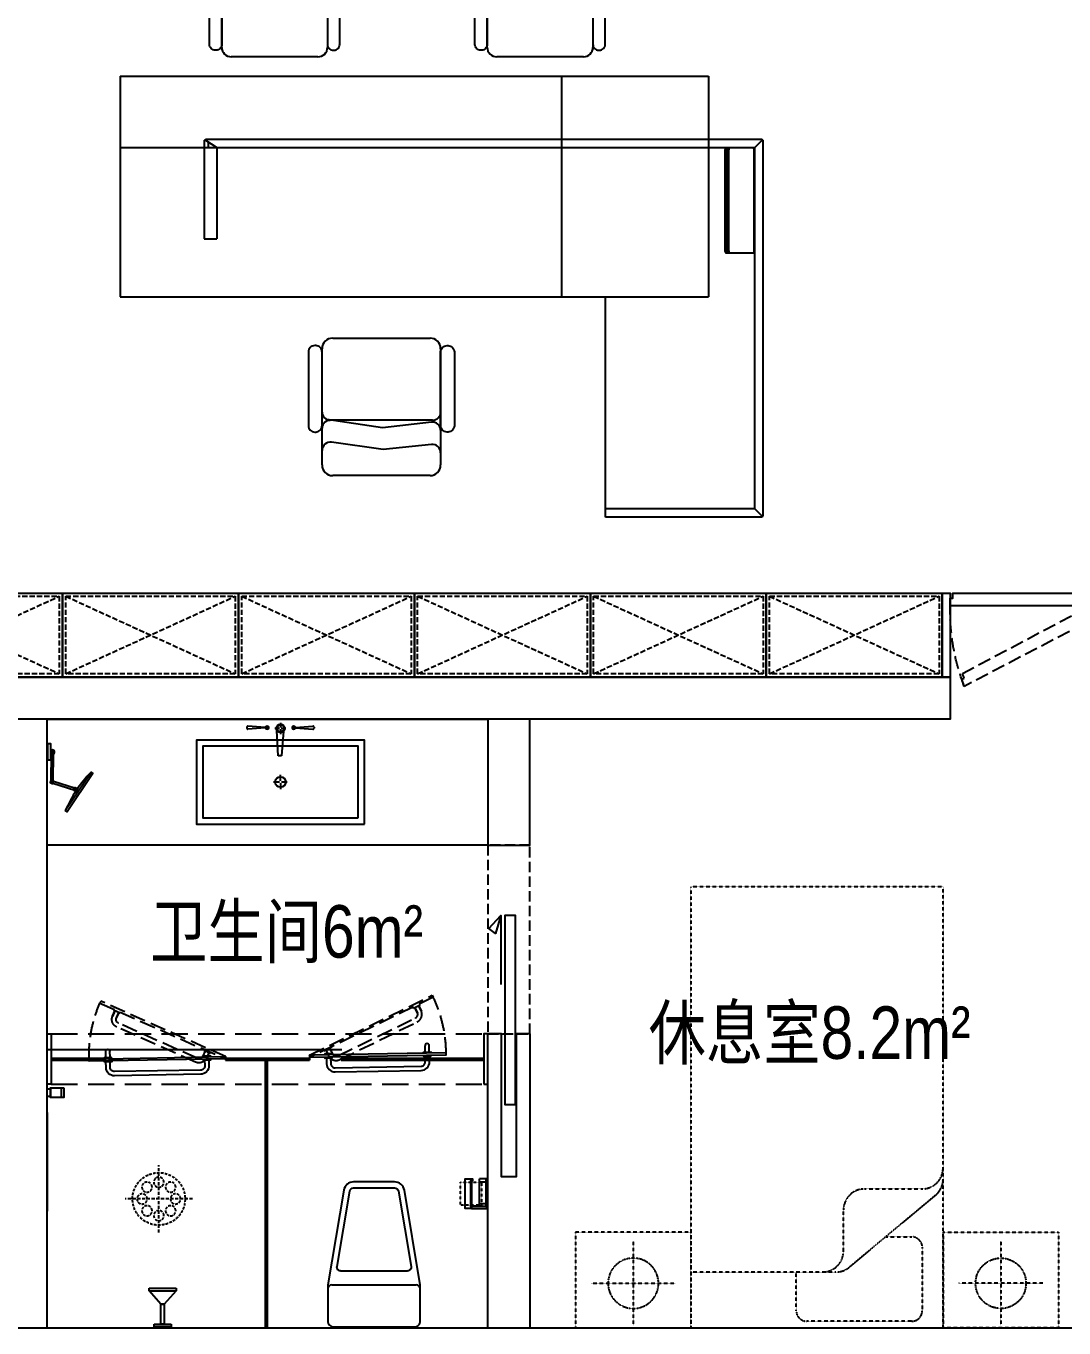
# Model space of a CAD drawing. Header units: millimetres. Extents: x 285006 to 3037698, y -2820855 to 192241.
# Drawn here: x 338107 to 343048, y 94130 to 100330 of the extents above; entities that cross this region are included whole.
import ezdxf
from ezdxf.enums import TextEntityAlignment as Align

# ---------------------------------------------------------------- set-up
doc = ezdxf.new("R2010")
doc.units = ezdxf.units.MM
for name, pattern in [('__DASH', [0.35, 0.25, -0.1]), ('DASH', [0.35, 0.25, -0.1]), ('DASHED', [0.75, 0.5, -0.25]), ('HIDDEN', [0.375, 0.25, -0.125]), ('M-HIDDEN', [1.875, 1.25, -0.625])]:
    doc.linetypes.add(name, pattern=pattern)
for name, color, linetype in [('A-DOOR', 60, 'Continuous'), ('AD-新建墙', 160, 'Continuous'), ('DS-FINISH', 20, 'Continuous'), ('DS-GLASS', 12, 'Continuous'), ('FF-FIXT', 31, 'Continuous'), ('FF-FURN', 51, 'Continuous'), ('FF-TEXT', 50, 'Continuous'), ('FF1-固定家具(落地、到顶)', 30, 'Continuous'), ('PV-31F', 7, 'Continuous')]:
    doc.layers.add(name, color=color, linetype=linetype)
doc.styles.add('T9-L46$0$CCDI-TOG-01', font='arial.ttf')

# ---------------------------------------------------------------- blocks, each defined once
blk = doc.blocks.new('35sdg')
at = {"color": 5}
for p, q in [((-21043.1, 4623.3), (-21064.5, 4623.3)), ((-21043.2, 4618.3), (-21064.5, 4618.3)), ((-21043.2, 4613.3), (-21064.5, 4613.3)), ((-21043.2, 4608.3), (-21064.5, 4608.3)), ((-21043.2, 4603.3), (-21064.5, 4603.3)), ((-21043.2, 4598.3), (-21064.5, 4598.3)), ((-21043.2, 4593.3), (-21064.5, 4593.3)), ((-21043.2, 4588.3), (-21064.5, 4588.3)), ((-21041.2, 4628.3), (-21063.1, 4628.3)), ((-21043.2, 4583.3), (-21064.5, 4583.3)), ((-21043.2, 4578.3), (-21064.5, 4578.3)), ((-21043.2, 4573.3), (-21064.5, 4573.3)), ((-21043.2, 4568.3), (-21064.5, 4568.3)), ((-21043.2, 4563.3), (-21064.5, 4563.3)), ((-21043.2, 4558.3), (-21064.5, 4558.3)), ((-21043.2, 4553.3), (-21064.5, 4553.3)), ((-21043.2, 4548.3), (-21064.5, 4548.3)), ((-21043.2, 4543.3), (-21064.5, 4543.3)), ((-21043.2, 4538.3), (-21064.5, 4538.3)), ((-21043.2, 4533.3), (-21064.5, 4533.3)), ((-21043.2, 4528.3), (-21064.5, 4528.3)), ((-21043.2, 4523.3), (-21064.5, 4523.3)), ((-21043.2, 4518.3), (-21064.5, 4518.3)), ((-21043.2, 4513.3), (-21064.5, 4513.3)), ((-21043.2, 4508.3), (-21064.5, 4508.3)), ((-21043.2, 4503.3), (-21064.5, 4503.3)), ((-21043.2, 4498.3), (-21064.5, 4498.3)), ((-21043.2, 4493.3), (-21064.5, 4493.3)), ((-21043.2, 4488.3), (-21064.5, 4488.3)), ((-21043.2, 4483.3), (-21064.5, 4483.3)), ((-21043.2, 4478.3), (-21064.5, 4478.3)), ((-21043.2, 4473.3), (-21064.5, 4473.3)), ((-21043.2, 4468.3), (-21064.5, 4468.3)), ((-21043.2, 4463.3), (-21064.5, 4463.3)), ((-21043.2, 4458.3), (-21064.5, 4458.3)), ((-21043.2, 4453.3), (-21064.5, 4453.3)), ((-21043.2, 4448.3), (-21064.5, 4448.3)), ((-21043.2, 4443.3), (-21064.5, 4443.3)), ((-21043.2, 4438.3), (-21064.5, 4438.3)), ((-21043.2, 4433.3), (-21064.5, 4433.3)), ((-21043.2, 4428.3), (-21064.5, 4428.3)), ((-21043.2, 4423.3), (-21064.5, 4423.3)), ((-21043.2, 4418.3), (-21064.5, 4418.3)), ((-21043.2, 4413.3), (-21064.5, 4413.3)), ((-21043.2, 4408.3), (-21064.5, 4408.3)), ((-21043.2, 4403.3), (-21064.5, 4403.3)), ((-21043.2, 4398.3), (-21064.5, 4398.3)), ((-21043.2, 4393.3), (-21064.5, 4393.3)), ((-21043.2, 4388.3), (-21064.5, 4388.3)), ((-21043.2, 4383.3), (-21064.5, 4383.3)), ((-21043.2, 4378.3), (-21064.5, 4378.3)), ((-21043.2, 4373.3), (-21064.5, 4373.3)), ((-21043.2, 4368.3), (-21064.5, 4368.3)), ((-21043.2, 4363.3), (-21064.5, 4363.3)), ((-21043.2, 4358.3), (-21064.5, 4358.3)), ((-21043.2, 4353.3), (-21064.5, 4353.3)), ((-21043.2, 4348.3), (-21064.5, 4348.3)), ((-21043.2, 4348.3), (-21064.5, 4348.3)), ((-21043.2, 4343.3), (-21064.5, 4343.3)), ((-21043.2, 4343.3), (-21064.5, 4343.3)), ((-21043.2, 4338.3), (-21064.5, 4338.3)), ((-21043.2, 4338.3), (-21064.5, 4338.3)), ((-21043.2, 4333.3), (-21064.5, 4333.3)), ((-21043.2, 4333.3), (-21064.5, 4333.3)), ((-21043.2, 4328.3), (-21064.5, 4328.3)), ((-21043.2, 4328.3), (-21064.5, 4328.3)), ((-21043.2, 4323.3), (-21064.5, 4323.3)), ((-21043.2, 4318.3), (-21064.5, 4318.3)), ((-21043.2, 4313.3), (-21064.5, 4313.3)), ((-21043.2, 4308.3), (-21064.5, 4308.3)), ((-21043.2, 4303.3), (-21064.5, 4303.3)), ((-21043.2, 4298.3), (-21064.5, 4298.3)), ((-21043.2, 4293.3), (-21064.5, 4293.3)), ((-21043.2, 4288.3), (-21064.5, 4288.3)), ((-21043.2, 4283.3), (-21064.5, 4283.3)), ((-21043.2, 4278.3), (-21064.5, 4278.3)), ((-21043.2, 4273.3), (-21064.5, 4273.3)), ((-21043.2, 4268.3), (-21064.5, 4268.3)), ((-21043.2, 4263.3), (-21064.5, 4263.3)), ((-21043.2, 4258.3), (-21064.5, 4258.3)), ((-21043.2, 4253.3), (-21064.5, 4253.3)), ((-21043.2, 4248.3), (-21064.5, 4248.3)), ((-21043.2, 4243.3), (-21064.5, 4243.3)), ((-21043.2, 4238.3), (-21064.5, 4238.3)), ((-21043.2, 4233.3), (-21064.5, 4233.3)), ((-21043.2, 4228.3), (-21064.5, 4228.3)), ((-21043.2, 4223.3), (-21064.5, 4223.3)), ((-21043.2, 4218.3), (-21064.5, 4218.3)), ((-21043.2, 4213.3), (-21064.5, 4213.3)), ((-21043.2, 4208.3), (-21064.5, 4208.3)), ((-21043.2, 4203.3), (-21064.5, 4203.3)), ((-21043.2, 4198.3), (-21064.5, 4198.3)), ((-21043.2, 4193.3), (-21064.5, 4193.3)), ((-21043.2, 4188.3), (-21064.5, 4188.3)), ((-21043.2, 4183.3), (-21064.5, 4183.3)), ((-21043.2, 4178.3), (-21064.5, 4178.3)), ((-21043.2, 4173.3), (-21064.5, 4173.3)), ((-21043.2, 4168.3), (-21064.5, 4168.3)), ((-21043.2, 4163.3), (-21064.5, 4163.3)), ((-21043.2, 4158.3), (-21064.5, 4158.3)), ((-21043.2, 4153.3), (-21064.5, 4153.3)), ((-21043.2, 4148.3), (-21064.5, 4148.3)), ((-21043.1, 4143.3), (-21064.5, 4143.3)), ((-21041.2, 4138.3), (-21063.1, 4138.3))]:
    blk.add_line(p, q, dxfattribs=at)
at = {"layer": 'PV-31F'}
blk.add_lwpolyline([(-21054.5, 4633.3, 0.414214), (-21064.5, 4623.3), (-21064.5, 4143.3, 0.414214), (-21054.5, 4133.3), (-20934.5, 4133.3, 0.414214), (-20924.5, 4143.3), (-20924.5, 4623.3, 0.414214), (-20934.5, 4633.3)], format="xyb", close=True, dxfattribs=at)
for points in [[(-21014.3, 4632.3), (-21014.3, 4633.3)], [(-21012.3, 4632.3), (-21012.3, 4633.3)], [(-20944, 4632.3), (-20944, 4633.3)], [(-20938.3, 4632.3), (-20938.3, 4633.3)], [(-21014.3, 4134.3), (-21014.3, 4133.3)], [(-21012.3, 4134.3), (-21012.3, 4133.3)], [(-20944, 4134.3), (-20944, 4133.3)], [(-20938.3, 4133.3), (-20938.3, 4134.3)]]:
    blk.add_lwpolyline(points, dxfattribs=at)
blk = doc.blocks.new('car6')
for p, q in [((71329.3, -131612.6), (71742.1, -131612.6)), ((72592.9, -131612.6), (73005.7, -131612.6)), ((71284.3, -132151.1), (71284.3, -131657.6)), ((71787.2, -131657.6), (71787.2, -132151.1)), ((72547.8, -132151.1), (72547.8, -131657.6)), ((73050.7, -131657.6), (73050.7, -132151.1)), ((71322.6, -131744.6), (71527.8, -131723.5)), ((71527.8, -131723.5), (71747.6, -131754)), ((72586.2, -131744.6), (72791.3, -131723.5)), ((72791.3, -131723.5), (73011.1, -131754)), ((71319.1, -131809.7), (71759.5, -131809.7)), ((71323, -131801.8), (71530.4, -131778.1)), ((71530.4, -131778.1), (71767.2, -131813)), ((72582.6, -131809.7), (73023, -131809.7)), ((72586.6, -131801.8), (72794, -131778.1)), ((72794, -131778.1), (73030.7, -131813)), ((71742.1, -132196.2), (71329.3, -132196.2)), ((73005.7, -132196.2), (72592.9, -132196.2)), ((70801, -132288.4), (70801, -133338.4)), ((70801, -132288.4), (73601, -132288.4)), ((72901, -132288.4), (72901, -133338.4)), ((73601, -132288.4), (73601, -133338.4)), ((71201, -132593.4), (71201, -133063.4)), ((71201, -132593.4), (71206, -132593.4)), ((71206, -132588.4), (73601, -132588.4)), ((71206, -132588.4), (71206, -132593.4)), ((71206, -132593.4), (71261, -132628.4)), ((71221, -132628.4), (71221, -132602.9)), ((73601, -132588.4), (73856, -132588.4)), ((73821, -132628.4), (73856, -132593.4)), ((73856, -132593.4), (73856, -132588.4)), ((73856, -132593.4), (73861, -132593.4)), ((73861, -134383.4), (73861, -132593.4)), ((70801, -132628.4), (73161, -132628.4)), ((71261, -132628.4), (71261, -133063.4)), ((73161, -132628.4), (73601, -132628.4)), ((73601, -132628.4), (73821, -132628.4)), ((73821, -134348.4), (73821, -132628.4)), ((71201, -133063.4), (71261, -133063.4)), ((70801, -133338.4), (73601, -133338.4)), ((73111, -134388.4), (73111, -133338.4)), ((71812.4, -133535.8), (72275.5, -133535.8)), ((71761.8, -134139.9), (71761.8, -133586.4)), ((72326.1, -133586.4), (72326.1, -134139.9)), ((72049.9, -133962.4), (71784.3, -133923.1)), ((72287, -133926.8), (71792.9, -133926.8)), ((72282.6, -133935.7), (72049.9, -133962.4)), ((72052.9, -134066.1), (71806.3, -134031.8)), ((72283, -134042.4), (72052.9, -134066.1)), ((72275.5, -134190.5), (71812.4, -134190.5)), ((73821, -134348.4), (73111, -134348.4)), ((73821, -134348.4), (73856, -134383.4)), ((73856, -134388.4), (73111, -134388.4)), ((73856, -134383.4), (73856, -134388.4)), ((73856, -134383.4), (73861, -134383.4))]:
    blk.add_line(p, q)
for points in [[(71253, -131797.4), (71257.3, -131797.4, -0.414214), (71284.3, -131824.4), (71284.3, -132137.5, -0.414214), (71257.3, -132164.5), (71253, -132164.5, -0.414214), (71226, -132137.5), (71226, -131824.4, -0.414214)], [(71818.5, -131797.4), (71814.2, -131797.4, 0.414214), (71787.2, -131824.4), (71787.2, -132137.5, 0.414214), (71814.2, -132164.5), (71818.5, -132164.5, 0.414214), (71845.4, -132137.5), (71845.4, -131824.4, 0.414214)], [(72516.5, -131797.4), (72520.8, -131797.4, -0.414214), (72547.8, -131824.4), (72547.8, -132137.5, -0.414214), (72520.8, -132164.5), (72516.5, -132164.5, -0.414214), (72489.5, -132137.5), (72489.5, -131824.4, -0.414214)], [(73082, -131797.4), (73077.7, -131797.4, 0.414214), (73050.7, -131824.4), (73050.7, -132137.5, 0.414214), (73077.7, -132164.5), (73082, -132164.5, 0.414214), (73109, -132137.5), (73109, -131824.4, 0.414214)], [(71726.8, -133983.1), (71731.5, -133983.1, 0.414214), (71761.8, -133952.8), (71761.8, -133601.6, 0.414214), (71731.5, -133571.3), (71726.8, -133571.3, 0.414214), (71696.5, -133601.6), (71696.5, -133952.8, 0.414214)], [(72361.1, -133983.1), (72356.3, -133983.1, -0.414214), (72326.1, -133952.8), (72326.1, -133601.6, -0.414214), (72356.3, -133571.3), (72361.1, -133571.3, -0.414214), (72391.4, -133601.6), (72391.4, -133952.8, -0.414214)]]:
    blk.add_lwpolyline(points, format="xyb", close=True)
for centre, radius, start, end in [((71329.3, -131657.6), 45.1, 90, 180), ((71742.1, -131657.6), 45.1, 0, 90), ((72592.9, -131657.6), 45.1, 90, 180), ((73005.7, -131657.6), 45.1, 0, 90), ((71319.1, -131709.9), 34.8, 180, 275.87195), ((71752.4, -131719.6), 34.8, 262.08327, 0), ((72582.6, -131709.9), 34.8, 180, 275.87195), ((73015.9, -131719.6), 34.8, 262.08327, 0), ((71319.1, -131767.2), 34.8, 180, 276.54133), ((71319.1, -131844.6), 34.8, 90, 180), ((71752.4, -131775.7), 34.8, 261.59298, 0), ((71752.4, -131844.6), 34.8, 0, 90), ((72582.6, -131767.2), 34.8, 180, 276.54133), ((72582.6, -131844.6), 34.8, 90, 180), ((73015.9, -131775.7), 34.8, 261.59298, 0), ((73015.9, -131844.6), 34.8, 0, 90), ((71329.3, -132151.1), 45.1, 180, 270), ((71742.1, -132151.1), 45.1, 270, 0), ((72592.9, -132151.1), 45.1, 180, 270), ((73005.7, -132151.1), 45.1, 270, 0), ((71812.4, -133586.4), 50.6, 90, 180), ((72275.5, -133586.4), 50.6, 0, 90), ((71800.9, -133887.8), 39.1, 180, 270), ((72287, -133887.8), 39.1, 270, 0), ((71800.9, -133965.1), 39.1, 81.59298, 180), ((72287, -133974.5), 39.1, 0, 96.54133), ((71800.9, -134070.5), 39.1, 82.08327, 180), ((72287, -134081.3), 39.1, 0, 95.87195), ((71812.4, -134139.9), 50.6, 180, 270), ((72275.5, -134139.9), 50.6, 270, 0)]:
    blk.add_arc(centre, radius, start, end)
blk.add_blockref('35sdg', (94743.5, -137263.6))
blk = doc.blocks.new('做成ACAD TuKuai0405')
at = {"linetype": 'Continuous'}
blk.add_lwpolyline([(0, -191.5, 0.428333), (28.5, -220), (199.3, -220), (650.1, -144.1, 0.366124), (689.7, -97.2), (689.7, 97.2, 0.366124), (650.1, 144.1), (199.3, 220), (28.5, 220, 0.415921), (0, 191.5)], format="xyb", close=True, dxfattribs=at)
blk.add_lwpolyline([(199.3, 201), (199.3, -201)], dxfattribs=at)
blk.add_lwpolyline([(661.2, 97.2), (661.2, -97.2, -0.366124), (645.4, -116), (287.5, -176.3, -0.463996), (265.3, -157.5), (265.3, 157.5, -0.463996), (287.5, 176.3), (645.4, 116, -0.366124), (661.2, 97.2)], format="xyb", dxfattribs=at)
for centre, start, end in [((180.3, 201), 0, 90), ((180.3, -201), 270.00001, 0)]:
    blk.add_arc(centre, 19, start, end, dxfattribs=at)
blk = doc.blocks.new('QBLOCK2008030714514792')
for p, q in [((-66, -10), (-66, -40)), ((66, -40), (-66, -40)), ((-51, -40), (-51, -10)), ((51, -40), (51, -10))]:
    blk.add_line(p, q)
at = {"color": 8}
blk.add_line((-56, -78), (66, -78), dxfattribs=at)
for points in [[(-66, -10), (66, -10), (66, 0), (-66, 0)], [(66, -78), (76, -78), (76, 0), (66, 0)], [(-56, -78), (-66, -78), (-66, -73), (-56, -73)], [(76, -78), (76, -108), (-66, -108), (-66, -78), (-56, -78), (-56, -83), (66, -83), (66, -78)]]:
    blk.add_lwpolyline(points, close=True)
at = {"color": 8, "linetype": 'HIDDEN', "ltscale": 0.1}
blk.add_lwpolyline([(-50, -30), (60, -30), (60, -130), (-50, -130)], close=True, dxfattribs=at)
blk = doc.blocks.new('A$C58183757')
at = {"color": 39, "linetype": 'DASHED', "ltscale": 30}
for p, q in [((0, 160.4), (0, -160.4)), ((160.4, 0), (-160.4, 0))]:
    blk.add_line(p, q, dxfattribs=at)
at = {"linetype": 'M-HIDDEN', "ltscale": 10, "extrusion": (0, 0, -1)}
blk.add_ellipse((0, 0), major_axis=(125, 0), ratio=1, start_param=-3.141592, end_param=3.141593, dxfattribs=at)
at = {"color": 33, "linetype": 'M-HIDDEN', "ltscale": 10}
for centre, start_param, end_param in [((-56.3, 56.3), -1.570794, 4.712391), ((0, 79.6), -1.570789, 4.712396), ((56.3, 56.3), -1.570789, 4.712396), ((-79.6, 0), -1.570789, 4.712396), ((79.6, 0), -1.570789, 4.712396), ((-56.3, -56.3), -1.570789, 4.712396), ((0, -79.6), -1.570794, 4.712391), ((56.3, -56.3), -1.570789, 4.712396)]:
    blk.add_ellipse(centre, major_axis=(0, 24.2), ratio=1, start_param=start_param, end_param=end_param, dxfattribs=at)
blk = doc.blocks.new('做成ACAD TuKuai0197')
at = {"linetype": 'Continuous'}
for p, q in [((1091.2, 480.8, 1851.4), (1138.2, 480.8, 1851.4)), ((107.9, 8), (171.9, 64)), ((171.9, 64), (171.9, -64)), ((171.9, 64), (183.9, 64)), ((183.9, 64), (183.9, -64)), ((0, -40), (0, 40)), ((0, 40), (12, 40)), ((12, 40), (12, -40)), ((12, 8), (107.9, 8)), ((12, -8), (12, 8)), ((107.9, -8), (107.9, 8)), ((107.9, 8), (107.9, -8)), ((12, -40), (0, -40)), ((107.9, -8), (12, -8)), ((171.9, -64), (107.9, -8)), ((183.9, -64), (171.9, -64))]:
    blk.add_line(p, q, dxfattribs=at)
at = {"linetype": 'Continuous', "elevation": 1851.4}
for points in [[(1138.2, 470.1), (1091.2, 470.1), (1091.2, 534.1), (1138.2, 534.1)], [(1096.6, 534.1), (1096.6, 550), (1132.7, 550), (1132.7, 534.1)]]:
    blk.add_lwpolyline(points, close=True, dxfattribs=at)
blk = doc.blocks.new('A$C34FC0A85')
at = {"color": 136, "linetype": 'Continuous', "lineweight": -2}
for p, q in [((198.1, 565.8), (168.1, 565.8)), ((198.1, 545.8), (168.1, 545.8))]:
    blk.add_line(p, q, dxfattribs=at)
at = {"color": 8, "linetype": 'DASH', "lineweight": -2, "ltscale": 300}
for p, q in [((-24.2, 518.7), (3, 531.4)), ((-15.7, 500.6), (11.5, 513.3))]:
    blk.add_line(p, q, dxfattribs=at)
at = {"color": 12, "linetype": 'Continuous', "lineweight": -2}
blk.add_lwpolyline([(203.1, 645.8), (203.1, -4.2), (213.1, -4.2), (213.1, 645.8)], close=True, dxfattribs=at)
at = {"color": 8, "linetype": 'DASH', "lineweight": -2, "ltscale": 300}
blk.add_lwpolyline([(-62.5, 589.1), (212.2, 0), (203.1, -4.2), (-71.6, 584.9)], close=True, dxfattribs=at)
at = {"color": 136, "linetype": 'Continuous', "lineweight": -2}
for points in [[(203.1, 538.3), (198.1, 538.3), (198.1, 573.3), (203.1, 573.3)], [(213.1, 538.3), (218.1, 538.3), (218.1, 573.3), (213.1, 573.3)], [(203.1, 103.3), (198.1, 103.3), (198.1, 68.3), (203.1, 68.3)], [(213.1, 68.3), (218.1, 68.3), (218.1, 103.3), (213.1, 103.3)]]:
    blk.add_lwpolyline(points, dxfattribs=at)
for points in [[(218.1, 75.8), (245.1, 75.8, 0.414214), (285.1, 115.8), (285.1, 525.8, 0.414214), (245.1, 565.8), (218.1, 565.8)], [(218.1, 95.8), (245.1, 95.8, 0.414214), (265.1, 115.8), (265.1, 525.8, 0.414214), (245.1, 545.8), (218.1, 545.8)]]:
    blk.add_lwpolyline(points, format="xyb", dxfattribs=at)
at = {"color": 8, "linetype": 'DASH', "lineweight": -2, "ltscale": 300}
blk.add_lwpolyline([(-17.1, 491.7), (-12.6, 493.8), (-27.4, 525.5), (-31.9, 523.4)], dxfattribs=at)
blk.add_lwpolyline([(-17.1, 491.7), (-12.6, 493.8), (-27.4, 525.5), (-31.9, 523.4)], dxfattribs=at)
for points in [[(182.9, 74.6), (207.4, 86, 0.414214), (226.7, 139.2), (53.4, 510.8, 0.414214), (0.3, 530.1), (-24.2, 518.7)], [(174.4, 92.7), (198.9, 104.2, 0.414214), (208.6, 130.7), (35.3, 502.3, 0.414214), (8.7, 512), (-15.7, 500.6)]]:
    blk.add_lwpolyline(points, format="xyb", dxfattribs=at)
at = {"color": 8, "linetype": 'DASH', "lineweight": -2, "ltscale": 0.5}
blk.add_lwpolyline([(166.7, 97.4), (171.3, 99.5), (186.1, 67.8), (181.5, 65.7)], dxfattribs=at)
at = {"color": 8, "linetype": 'DASH', "lineweight": -2, "ltscale": 300}
blk.add_arc((198.1, 18.3), 627.5, 89.54343, 114.54343, dxfattribs=at)
at = {"color": 136, "linetype": 'Continuous', "lineweight": -2}
blk.add_arc((168.1, 555.8), 10, 90, 270, dxfattribs=at)
blk = doc.blocks.new('XFNFN')
at = {"layer": 'A-DOOR', "color": 60}
blk.add_lwpolyline([(304893.3, 27178.1), (303993.3, 27178.1), (303993.3, 27128.1), (304893.3, 27128.1)], close=True, dxfattribs=at)
blk.add_lwpolyline([(303993.3, 27108.1), (304079.3, 27083.6), (304055.3, 27051.6), (303993.3, 27108.1), (304322.5, 27108.1)], dxfattribs=at)
blk = doc.blocks.new('A$C37060B1B')
for p, q in [((-143.2, -131.9), (-110.5, -28.1)), ((-133.7, -134.9), (-101, -31.2)), ((-98, -29.1), (30.6, -31.1)), ((-97.6, -19.1), (30.7, -21.1)), ((-148.8, -135.6), (-144.6, -129.3)), ((-136.3, -143.9), (-132.1, -137.7))]:
    blk.add_line(p, q)
for points in [[(0, -16.2), (0, -4.2), (80, -4.2), (80, -16.2)], [(-239.5, -86.9), (-56.6, -209.2), (-62.2, -217.5), (-245.1, -95.2)]]:
    blk.add_lwpolyline(points, close=True)
blk.add_circle((-103.8, -23.9), 7.85)
at = {"color": 8}
for centre, radius in [((-103.8, -23.9), 5), ((39.3, -26.2), 5), ((-138.4, -133.4), 4)]:
    blk.add_circle(centre, radius, dxfattribs=at)
for centre, radius, start, end in [((39.3, -26.2), 10, 209.12774, 149.12774), ((26.4, -26), 6.6, 309.88297, 48.37251), ((-138.3, -133.5), 7.5, 326.23049, 146.23049), ((-138.4, -133.4), 5, 162.51826, 342.51826)]:
    blk.add_arc(centre, radius, start, end)
blk.add_arc((-478.7, -641.6), 604.1, 45.78685, 66.67413, dxfattribs=at)
blk = doc.blocks.new('C-800')
at = {"color": 8}
for p, q in [((0, -195), (0, -166.2)), ((-32.3, -200), (-5, -200)), ((0, -205), (0, -233.8)), ((5, -200), (32.8, -200)), ((0, -451.5), (0, -428.5)), ((-25.8, -455.5), (-4, -455.5)), ((0, -482.1), (0, -459.5)), ((4, -455.5), (26.2, -455.5))]:
    blk.add_line(p, q, dxfattribs=at)
at = {"color": 0, "linetype": 'Continuous'}
for p, q in [((-15.1, -442.2), (-4.8, -324.3)), ((-4.8, -324.3), (11.2, -324.3)), ((11.2, -324.3), (17.5, -445.5)), ((-159.8, -461.3), (-159.8, -456.3)), ((-72.3, -457.3), (-154.7, -451.3)), ((-72.3, -460.3), (-154.7, -466.3)), ((72.3, -457.3), (154.7, -451.3)), ((72.3, -460.3), (154.7, -466.3)), ((159.8, -461.3), (159.8, -456.3))]:
    blk.add_line(p, q, dxfattribs=at)
blk.add_lwpolyline([(-400, 0), (-400, -400), (400, -400), (400, 0)], close=True, dxfattribs=at)
at = {"color": 8}
blk.add_lwpolyline([(-370, -30), (-370, -370), (370, -370), (370, -30)], close=True, dxfattribs=at)
at = {"color": 8, "const_width": 0.84}
blk.add_lwpolyline([(-0.1, -200.4, -1), (-0.1, -199.6, -1)], format="xyb", close=True, dxfattribs=at)
at = {"color": 0, "linetype": 'Continuous', "const_width": 12}
for points in [[(-63.3, -464.8, 1), (-63.3, -452.8, 1)], [(63.3, -464.8, -1), (63.3, -452.8, -1)]]:
    blk.add_lwpolyline(points, format="xyb", close=True, dxfattribs=at)
at = {"color": 8, "ltscale": 1000, "const_width": 0.448}
blk.add_lwpolyline([(0, -455.7, -1), (0, -455.3, -1)], format="xyb", close=True, dxfattribs=at)
at = {"color": 8}
for centre, radius in [((0, -200), 25.2), ((-0.3, -455.7), 16.3)]:
    blk.add_circle(centre, radius, dxfattribs=at)
at = {"color": 0, "linetype": 'Continuous'}
blk.add_circle((0, -455.5), 20.2, dxfattribs=at)
for centre, start, end in [((-154.8, -456.3), 88.28891, 180), ((-154.8, -461.3), 180, 271.71109), ((154.8, -456.3), 0, 91.71109), ((154.8, -461.3), 268.28891, 0)]:
    blk.add_arc(centre, 5, start, end, dxfattribs=at)
blk = doc.blocks.new('DBXBB')
at = {"layer": 'FF-FIXT', "ltscale": 3}
blk.add_lwpolyline([(300593.4, 28801.3), (302691.9, 28801.3), (302691.9, 28201.3), (300593.4, 28201.3)], close=True, dxfattribs=at)
for name, p, rotation in [('C-800', (301704.3, 28301.3), 180), ('A$C37060B1B', (300593.4, 28604.6), 90)]:
    blk.add_blockref(name, p, dxfattribs=dict(at, rotation=rotation))
blk = doc.blocks.new('FDFADS')
at = {"layer": 'FF-FURN', "linetype": '__DASH', "ltscale": 0.5}
blk.add_lwpolyline([(-2100, 600), (-2100, -600), (0, -600), (0, 600)], close=True, dxfattribs=at)
for points in [[(-266, 26, 0.414214), (-366, 126), (-562, 126, -0.414214), (-662, 226), (-662, 500, 0.414214), (-762, 600)], [(-708.8, 600, -0.222259), (-632, 564.1), (-289.3, 153.8, -0.175773), (-266, 89.7), (-266, -600)], [(-434, 327.1), (-434, 450.9, -0.414214), (-384, 500.9), (-82, 500.9, -0.414214), (-32, 450.9), (-32, -49.1, -0.414214), (-82, -99.1), (-266, -99.1)]]:
    blk.add_lwpolyline(points, format="xyb", dxfattribs=at)
blk = doc.blocks.new('FDF')
at = {"layer": 'FF-FURN', "linetype": '__DASH', "ltscale": 0.5}
for p, q in [((0, 550), (0, 0)), ((-212.7, 474.7), (-212.7, 74.6)), ((-412.7, 274.7), (-12.6, 274.7)), ((-456.8, 0), (0, 0))]:
    blk.add_line(p, q, dxfattribs=at)
blk.add_lwpolyline([(-456.8, 0), (-456.8, 550), (0, 550)], dxfattribs=at)
blk.add_circle((-212.7, 274.7), 120, dxfattribs=at)
blk = doc.blocks.new('BDXCBVXCBVXB')
at = {"layer": 'A-DOOR', "color": 8, "linetype": 'DASH', "ltscale": 250}
blk.add_lwpolyline([(155951.3, 90856.7), (155963.9, 90891.1), (155231.5, 91274.8), (155219, 91240.4), (155230.5, 91236.2), (155222.1, 91213.3), (155931.5, 90837.9), (155939.9, 90860.9), (155951.3, 90856.7)], dxfattribs=at)
at = {"layer": 'A-DOOR'}
blk.add_lwpolyline([(155963.9, 90854.5), (155963.9, 90891.1), (155163.9, 90891.1), (155163.9, 90854.5), (155176.1, 90854.5), (155176.1, 90830.1), (155951.7, 90830.1), (155951.7, 90854.5), (155963.9, 90854.5)], dxfattribs=at)
at = {"layer": 'A-DOOR', "color": 8, "linetype": 'DASH', "ltscale": 250}
blk.add_arc((156182.1, 90909.4), 1018.4, 158.97076, 181.02924, dxfattribs=at)
blk = doc.blocks.new('*U117')
at = {"layer": 'FF1-固定家具(落地、到顶)', "color": 55, "linetype": 'DASH', "ltscale": 100}
for p, q in [((15.4, 384.6), (822.1, 15.4)), ((15.4, 15.4), (822.1, 384.6)), ((837.5, 0), (837.5, 400))]:
    blk.add_line(p, q, dxfattribs=at)
at = {"layer": 'FF1-固定家具(落地、到顶)'}
blk.add_lwpolyline([(0, 400), (837.5, 400), (837.5, 0), (0, 0)], close=True, dxfattribs=at)
at = {"layer": 'FF1-固定家具(落地、到顶)', "color": 55, "linetype": 'DASH', "ltscale": 100}
blk.add_lwpolyline([(15.4, 384.6), (822.1, 384.6), (822.1, 15.4), (15.4, 15.4)], close=True, dxfattribs=at)

msp = doc.modelspace()

# ---------------------------------------------------------------- linework, layer by layer
at = {"color": 138}
msp.add_line((338207.3, 95240.6), (338207.3, 95340.6), dxfattribs=at)
at = {"layer": 'A-DOOR', "color": 8, "linetype": 'DASH', "ltscale": 500}
for p, q in [((338227.3, 95530.6), (340285.8, 95530.6)), ((338227.3, 95290.6), (340285.8, 95290.6))]:
    msp.add_line(p, q, dxfattribs=at)
at = {"layer": 'AD-新建墙'}
for p, q in [((338207.3, 94130.1), (338207.3, 97030)), ((336405.8, 94130.1), (343305.8, 94130.1))]:
    msp.add_line(p, q, dxfattribs=at)
for points in [[(342468.3, 97630), (342505.8, 97630), (342505.8, 97230), (342468.3, 97230)], [(336605.8, 97230), (342505.8, 97230), (342505.8, 97030), (336605.8, 97030)], [(340305.8, 96430), (340505.8, 96430), (340505.8, 97030), (340305.8, 97030)]]:
    msp.add_lwpolyline(points, close=True, dxfattribs=at)
for points in [[(340505.8, 95530.3), (340440.8, 95530.3), (340440.8, 94850), (340370.8, 94850), (340370.8, 95530.3), (340305.8, 95530.3)], [(340305.8, 94130.1), (340305.8, 95530.3)], [(340505.8, 95530.3), (340505.8, 94130.1)], [(339610.4, 95455.3), (338207.3, 95455.3)]]:
    msp.add_lwpolyline(points, dxfattribs=at)
at = {"layer": 'DS-FINISH'}
msp.add_line((338207.3, 94130.1), (338207.3, 95225.6), dxfattribs=at)
at = {"layer": 'DS-FINISH', "color": 251}
msp.add_line((338207.3, 95155.6), (338207.3, 94685.6), dxfattribs=at)
at = {"layer": 'DS-FINISH'}
for points in [[(338227.3, 95290.6), (338207.3, 95290.6), (338207.3, 95530.6), (338227.3, 95530.6)], [(340285.8, 95290.6), (340305.8, 95290.6), (340305.8, 95530.6), (340285.8, 95530.6)]]:
    msp.add_lwpolyline(points, close=True, dxfattribs=at)
msp.add_lwpolyline([(338207.3, 94130.1), (340305.8, 94130.1)], dxfattribs=at)
at = {"layer": 'DS-GLASS'}
for p, q in [((338227.3, 95415.6), (338478.2, 95415.6)), ((338227.3, 95405.6), (338478.2, 95405.6)), ((338478.2, 95415.6), (338478.2, 95405.6)), ((339057.2, 95415.6), (339457.2, 95415.6)), ((339057.2, 95415.6), (339057.2, 95405.6)), ((339057.2, 95405.6), (339457.2, 95405.6)), ((339247.2, 94135.6), (339247.2, 95405.6)), ((339257.2, 94135.6), (339257.2, 95405.6)), ((339457.2, 95415.6), (339457.2, 95405.6)), ((339607.2, 95415.6), (340285.8, 95415.6)), ((339607.2, 95415.6), (339607.2, 95405.6)), ((339607.2, 95405.6), (340285.8, 95405.6))]:
    msp.add_line(p, q, dxfattribs=at)
at = {"layer": 'FF-FURN', "color": 8, "linetype": 'DASH', "ltscale": 200}
msp.add_lwpolyline([(340505.8, 96430), (340305.8, 96430), (340305.8, 95530.6), (340505.8, 95530.6)], close=True, dxfattribs=at)

# ---------------------------------------------------------------- block references
for name, p in [('*U117', (337443.3, 97230)), ('*U117', (338280.8, 97230)), ('*U117', (339118.3, 97230)), ('*U117', (339955.8, 97230)), ('*U117', (340793.3, 97230)), ('*U117', (341630.8, 97230)), ('DBXBB', (37613.9, 68228.7))]:
    msp.add_blockref(name, p)
at = {"xscale": -1, "rotation": 180}
msp.add_blockref('BDXCBVXCBVXB', (187341.9, 188460.1), dxfattribs=at)
at = {"rotation": 270}
msp.add_blockref('XFNFN', (313258.4, 400087.8), dxfattribs=at)
at = {"layer": 'A-DOOR', "xscale": -1, "rotation": 91.0074457703151}
msp.add_blockref('A$C34FC0A85', (339049.3, 95625.1), dxfattribs=at)
at = {"layer": 'A-DOOR', "extrusion": (0, 0, -1), "xscale": -1, "zscale": -1, "rotation": 88.99255422968488}
msp.add_blockref('A$C34FC0A85', (-339457.6, 95632.3), dxfattribs=at)
at = {"layer": 'FF-FIXT', "ltscale": 3, "extrusion": (0, 0, -1), "xscale": -1, "zscale": -1, "rotation": 270}
for name, p in [('做成ACAD TuKuai0197', (-338757.3, 94135.6, 1851.4)), ('做成ACAD TuKuai0405', (-339763.9, 94135.6))]:
    msp.add_blockref(name, p, dxfattribs=at)
at = {"layer": 'FF-FIXT', "extrusion": (0, 0, -1), "zscale": -1, "rotation": 180}
msp.add_blockref('A$C58183757', (-338739.2, 94744.5), dxfattribs=at)
at = {"layer": 'FF-FIXT', "extrusion": (0, 0, -1), "xscale": -1, "zscale": -1, "rotation": 89.99999999999993}
msp.add_blockref('QBLOCK2008030714514792', (-340305.8, 94774.3), dxfattribs=at)
at = {"layer": 'FF-FURN'}
msp.add_blockref('car6', (267754.7, 232379.6), dxfattribs=at)
at = {"layer": 'FF-FURN', "rotation": 270}
msp.add_blockref('FDFADS', (341872.3, 94130.1), dxfattribs=at)
at = {"layer": 'FF-FURN', "linetype": '__DASH', "ltscale": 0.5, "xscale": -1, "rotation": 90}
msp.add_blockref('FDF', (341272.3, 94130.1), dxfattribs=at)
at = {"layer": 'FF-FURN', "linetype": '__DASH', "ltscale": 0.5, "rotation": 270}
msp.add_blockref('FDF', (342472.3, 94130.1), dxfattribs=at)

# ---------------------------------------------------------------- texts
at = {"layer": 'FF-TEXT', "color": 2, "style": 'T9-L46$0$CCDI-TOG-01', "width": 0.8}
for s, p in [('卫生间6m²', (339347.3, 95893.4)), ('休息室8.2m²', (341837, 95411.5))]:
    msp.add_text(s, height=250, dxfattribs=at).set_placement(p, align=Align.CENTER)

doc.saveas('drawing.dxf')
